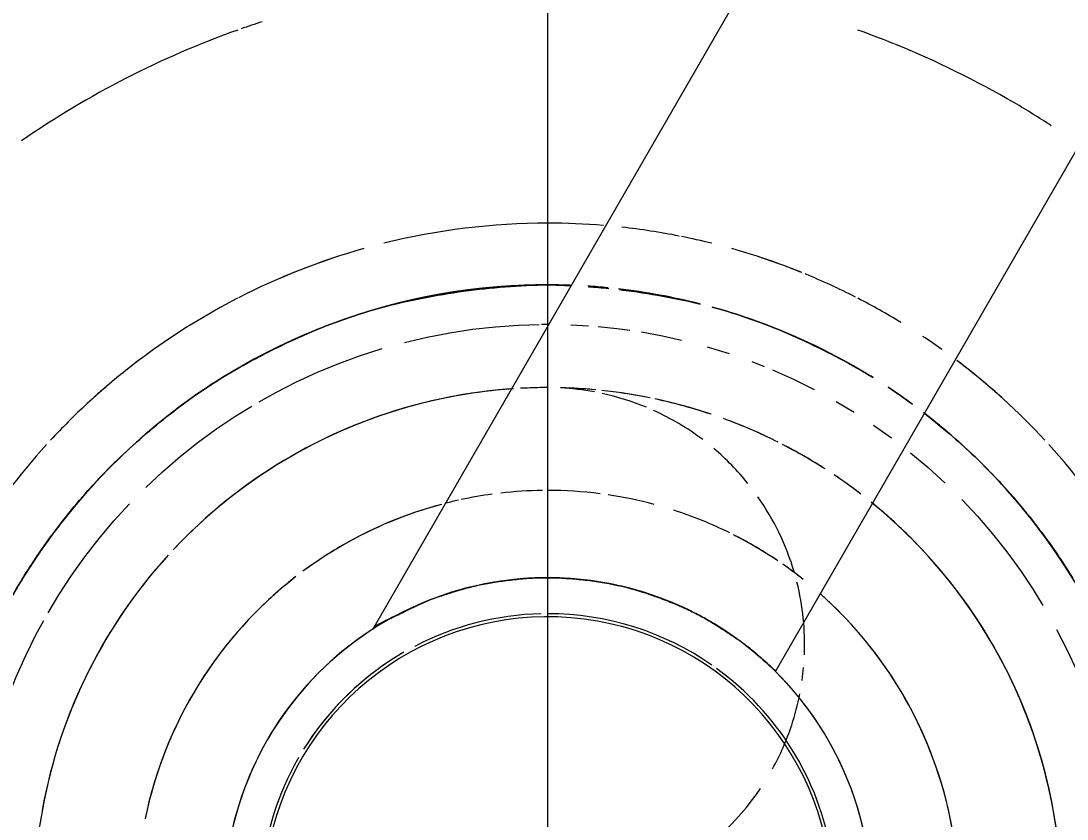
# Model space of a CAD drawing. Header units: metres. Extents: x -24.8 to 3.4, y -2.1 to 25.8.
# Drawn here: x -4.67498 to -4.64952, y 0.502 to 0.52142 of the extents above; entities that cross this region are included whole.
import ezdxf

# ---------------------------------------------------------------- set-up
doc = ezdxf.new("R2010")
doc.units = ezdxf.units.M
for name, color, linetype, lineweight in [('A-ANNO-DIMS', 7, 'Continuous', 5), ('A-ANNO-DIMS-25', 7, 'Continuous', 5), ('P-PIPE', 7, 'Continuous', 5), ('P-PIPE-CNTR', 7, 'Continuous', 5), ('P-SANR-FIXT', 7, 'Continuous', 5)]:
    doc.layers.add(name, color=color, linetype=linetype, lineweight=lineweight)
doc.styles.add('Century Gothic_4', font='GOTHIC.TTF', dxfattribs={"height": 0.025})
doc.dimstyles.new('Setores_1_mm_1', dxfattribs={"dimscale": 0.3048, "dimtxt": 0.02610420674293815, "dimasz": 0.2604166666666666, "dimexe": 0.1968503937007874, "dimexo": 0.1230314960629921, "dimgap": 0.1435367454068242, "dimtad": 1, "dimrnd": 0.01, "dimzin": 0, "dimdsep": 46, "dimtxsty": 'Century Gothic_4', "dimblk1": 'OBLIQUE', "dimblk2": 'OBLIQUE', "dimsah": 1, "dimcen": 0.09, "dimazin": 0, "dimtfac": 1, "dimtdec": 4, "dimtix": 1, "dimtmove": 0, "dimatfit": 3, "dimfxl": 1, "dimtvp": 1, "dimtolj": 1, "dimtzin": 0, "dimarcsym": 2})

# ---------------------------------------------------------------- blocks, each defined once
blk = doc.blocks.new('UT_Ducha higiênica - UT_Ducha higiênica-3628668-BB')
at = {"layer": 'P-SANR-FIXT'}
for p, q in [((-10.97988689044219, 0.5299137748155056), (-10.99333348908562, 0.5066235827755937)), ((-10.98353447897978, 0.5055959661428738), (-10.97209266180808, 0.5254137748155803))]:
    blk.add_line(p, q, dxfattribs=at)
at = {"layer": 'P-SANR-FIXT', "color": 254, "true_color": 0xdfdfdf}
for centre, radius, start, end in [((-10.98907471261541, 0.5), 0.02249999999998167, 108.0000000000058, 109.3709439596063), ((-10.98907471261541, 0.5), 0.02249999999998167, 108.0000000000058, 109.3709439596063), ((-10.98907471261541, 0.5), 0.02249999999998696, 109.5826055172264, 124.6816233857907), ((-10.98907471261541, 0.5), 0.02249999999998494, 109.5826055172281, 124.6816233857856), ((-10.98907471261542, 0.5), 0.01500000000000317, 87.9268678155136, 104.9999999999958), ((-10.98907471261542, 0.5), 0.01499999999999885, 105.5020637589452, 120.0000000000029), ((-10.98907471261542, 0.5), 0.01499999999999687, 120.0651304870118, 133.6210459063679), ((-10.98907471261542, 0.5), 0.01249999999999898, 94.12516387037748, 104.999999999996), ((-10.98907471261542, 0.5), 0.01249999999999957, 90.00000000003485, 92.25423469217533), ((-10.98907471261542, 0.5), 0.01249999999999441, 84.63970986352169, 88.51524306646127), ((-10.98907471261542, 0.5), 0.01249999999999708, 78.50463818761145, 83.64536096420663), ((-10.98907471261542, 0.5), 0.01249999999999806, 75.00000000002065, 77.39263682148852), ((-10.98907471261542, 0.5), 0.01249999999999806, 105.0000000000303, 136.8377638699691), ((-10.98907471261542, 0.5), 0.01249999999999607, 71.46931792698713, 75.00000000000063), ((-10.98907471261542, 0.5), 0.0124999999999983, 63.36088257614445, 69.28959138023866), ((-10.98907471261542, 0.5), 0.01499999999999969, 46.37895409352289, 52.4570949238405), ((-10.98907471261542, 0.5), 0.01250000000000078, 59.9999999999888, 62.34781113138592), ((-10.98907471261542, 0.5), 0.01250000000000017, 57.31698703615686, 59.99999999998773), ((-10.98907471261542, 0.5), 0.01499999999999762, 135.000000000005, 137.9656179446163), ((-10.98907471261542, 0.5), 0.01500000000000022, 42.03438205550108, 45.00000000000038), ((-10.98907471261542, 0.5), 0.01249999999999904, 52.4547155041859, 55.77625808814475), ((-10.98907471261541, 0.5000000000000007), 0.01000000000000001, 97.76802340826951, 102.1477611789377), ((-10.98907471261541, 0.5000000000000007), 0.00999999999999828, 90.73467850655368, 96.56250000014998), ((-10.98907471261541, 0.5000000000000007), 0.01000000000000129, 82.69536533140028, 90), ((-10.98907471261541, 0.5000000000000007), 0.01000000000000162, 75.00000000017148, 81.56250000014903), ((-10.98907471261541, 0.5000000000000007), 0.009999999999999154, 105.0000000001278, 119.9999999999973), ((-10.98907471261541, 0.5000000000000007), 0.0100000000000004, 102.548836247089, 104.3393358432668), ((-10.98907471261542, 0.5), 0.01250000000000061, 45.00000000003028, 50.87077809407849), ((-10.98907471261541, 0.5000000000000007), 0.0100000000000011, 63.71449676145001, 72.14471713422283), ((-10.98907471261541, 0.5000000000000007), 0.01000000000000258, 60.00000000013699, 63.14075880308264), ((-10.98907471261541, 0.5000000000000007), 0.00999999999999715, 55.97797647301086, 59.99999999998874), ((-10.98907471261542, 0.5), 0.0125000000000006, 5.088887490342156e-13, 45.00000000000026), ((-10.98907471261542, 0.5), 0.0124999999999994, 137.6250000000176, 170.7271120676114), ((-10.98907471261541, 0.5000000000000007), 0.009999999999996172, 51.56250000010321, 55.10766666334786), ((-10.98907471261542, 0.5), 0.01499999999999614, 148.3052361673694, 152.7389272376435), ((-10.98907471261535, 0.5), 0.007874580992598437, 90.7786540100533, 118.6628311209616), ((-10.98907471261535, 0.5), 0.007874580992596641, 60.77550495160042, 89.54407680496328), ((-10.98907471261541, 0.5000000000000007), 0.009999999999998937, 15.00000000006768, 48.49130284949626), ((-10.98907471261541, 0.5000000000000007), 0.01000000000000189, 135.0000000000794, 155.9466991410793), ((-10.98907471261535, 0.5), 0.007874580992595987, 120.1427071985491, 149.9999999999971), ((-10.98907471261544, 0.5000000000000092), 0.007000000000000895, 91.34515711357959, 117.5483316309493), ((-10.98907471261544, 0.5000000000000092), 0.00700000000000247, 91.3451571135502, 117.548331630944), ((-10.98907471261544, 0.5000000000000092), 0.006999999999997683, 55.23102716008696, 89.99999999925258), ((-10.98907471261544, 0.5000000000000092), 0.007000000000003235, 55.23102716010988, 89.99999999924528), ((-10.98907471261535, 0.5), 0.007874580992595867, 8.078029001043795e-13, 59.13979484961662), ((-10.98907471261544, 0.5000000000000092), 0.006999999999999484, 120.000000000007, 148.0790607867648), ((-10.98907471261544, 0.5000000000000092), 0.007000000000001192, 120.0000000000011, 134.9999999999949), ((-10.98907471261544, 0.5000000000000092), 0.007000000000000022, 9.496322211354105, 54.05693338717622), ((-10.98907471261544, 0.5000000000000092), 0.00700000000000146, 9.49632221135602, 54.05693338718181), ((-10.98907471261544, 0.5000000000000092), 0.006999999999999484, 135.0000000000016, 148.0790607867648), ((-10.98907471261541, 0.5000000000000007), 0.009999999999999898, 156.5625000000846, 168.4088900845144), ((-10.98907471261535, 0.5), 0.007874580992595968, 150.0000000000037, 180.0000000000002), ((-10.98907471261544, 0.5000000000000092), 0.007000000000000759, 150.314793809861, 174.0569333768611), ((-10.98907471261544, 0.5000000000000092), 0.007000000000001311, 150.3147938098374, 174.0569333768607), ((-10.98907471261541, 0.5000000000000007), 0.009999999999998684, 6.361109362925199e-13, 15.00000000000065)]:
    blk.add_arc(centre, radius, start, end, dxfattribs=at)
at = {"layer": 'P-SANR-FIXT', "color": 7, "true_color": 0xf3f3f3}
for centre, radius, start, end in [((-10.98907471261541, 0.5), 0.02249999999998504, 68.00595701953517, 70.41739448277646), ((-10.98907471261541, 0.5), 0.02249999999998504, 68.00595701953517, 70.41739448277646), ((-10.98907471261541, 0.5), 0.02249999999998582, 59.69764772074165, 67.95227822079664), ((-10.98907471261541, 0.5), 0.02249999999998582, 59.69764772074165, 67.95227822079664), ((-10.98907471261541, 0.5), 0.02249999999998373, 57.006938530361, 59.69490604469366), ((-10.98907471261541, 0.5), 0.02249999999998373, 57.006938530361, 59.69490604469366), ((-10.98907471261542, 0.5), 0.01499999999999777, 84.4204789149562, 86.28793951584841), ((-10.98907471261542, 0.5), 0.01499999999999925, 75.71082009181093, 83.42559610028539), ((-10.98907471261542, 0.5), 0.01499999999999824, 60.00000000000787, 74.32985081807368), ((-10.98907471261542, 0.5), 0.0150000000000013, 58.20966074499123, 59.93486951287679), ((-10.98907471261542, 0.5), 0.01249999999999974, 90.00000000001629, 92.25423469218168), ((-10.98907471261542, 0.5), 0.01250000000000152, 84.63970986352473, 88.51524306644583), ((-10.98907471261542, 0.5), 0.01250000000000142, 78.50463818761546, 83.64536096420889), ((-10.98907471261542, 0.5), 0.01499999999999645, 53.83458269658851, 56.2219857047051), ((-10.98907471261542, 0.5), 0.01249999999999848, 71.4693179269906, 77.39263682148899), ((-10.98907471261542, 0.5), 0.01249999999999993, 63.36088257615504, 69.28959138024882), ((-10.98907471261542, 0.5), 0.01250000000000293, 57.31698703616279, 62.34781113139002), ((-10.98907471261542, 0.5), 0.01250000000000099, 52.45471550419719, 55.7762580881491), ((-10.98907471261541, 0.5000000000000007), 0.009999999999998148, 97.76802340827096, 102.1477611789399), ((-10.98907471261541, 0.5000000000000007), 0.00999999999999938, 90.73467850655358, 96.56250000014926), ((-10.98907471261541, 0.5000000000000007), 0.01000000000000156, 82.69536533142096, 90.00000000000037), ((-10.98907471261541, 0.5000000000000007), 0.01000000000000102, 75.00000000017069, 81.56250000014855), ((-10.98907471261541, 0.5000000000000007), 0.01000000000000363, 102.5488362470853, 104.3393358432626), ((-10.98907471261541, 0.5000000000000007), 0.009999999999998104, 63.71449676144362, 72.14471713421793), ((-10.98907471261541, 0.5000000000000007), 0.009999999999999488, 55.9779764730178, 63.14075880307583), ((-10.98907471261541, 0.5000000000000007), 0.01000000000000207, 119.9999999999902, 126.5625000001607), ((-10.98907471261541, 0.5000000000000007), 0.01000000000000079, 51.56250000013309, 54.05330085892501), ((-10.98907471261541, 0.5000000000000007), 0.009999999999999728, 127.7992635236588, 135.0000000000036), ((-10.98907471261544, 0.5000000000000092), 0.007000000000001602, 150.0000000000034, 150.3147938098585), ((-10.98907471261544, 0.5000000000000092), 0.006999999999996972, 149.999999999998, 150.3147938098532)]:
    blk.add_arc(centre, radius, start, end, dxfattribs=at)
at = {"layer": 'P-SANR-FIXT'}
for centre, radius, start, end in [((-10.98907471261542, 0.5), 0.01500000000000333, 87.92686781553395, 172.2725933896766), ((-10.98907471261542, 0.5), 0.01499999999999524, 359.9999999999991, 52.45709492384233), ((-10.98907471261535, 0.5), 0.007874580992599078, 4.460727940752582e-13, 180)]:
    blk.add_arc(centre, radius, start, end, dxfattribs=at)
at = {"layer": 'P-SANR-FIXT', "color": 253, "true_color": 0xa6a6a6}
for centre, radius, start, end in [((-10.98907471261542, 0.5), 0.01500000000000263, 84.42047891497823, 86.2879395158496), ((-10.98907471261542, 0.5), 0.01500000000000563, 75.7108200918365, 83.42559610030833), ((-10.98907471261542, 0.5), 0.014999999999998, 58.20966074500249, 74.32985081807988), ((-10.98907471261542, 0.5), 0.01249999999999926, 94.12516387037736, 136.837763869966), ((-10.98907471261542, 0.5), 0.01500000000000005, 53.83458269659477, 56.22198570471655), ((-10.98907471261542, 0.5), 0.01499999999999797, 137.9656179446157, 148.3052361673664), ((-10.98907471261542, 0.5), 0.01500000000000095, 31.69476383256602, 42.0343820555026), ((-10.98907471261541, 0.5000000000000007), 0.009999999999999055, 105.0000000001278, 126.5625000001691), ((-10.98907471261542, 0.5), 0.01249999999999929, 359.9999999999996, 50.87077809407534), ((-10.98907471261542, 0.5), 0.01249999999999816, 137.6250000000146, 170.7271120676118), ((-10.98907471261541, 0.5000000000000007), 0.009999999999998222, 127.7992635236632, 168.4088900845188), ((-10.98907471261535, 0.5), 0.007874580992599078, 4.460727940752582e-13, 180), ((-10.98907471261535, 0.5), 0.007874580992599078, 4.460727940752582e-13, 180), ((-10.98907471261541, 0.5000000000000007), 0.01000000000000009, 359.9999999999984, 48.4913028495025), ((-10.98907471261535, 0.5), 0.006924652297967358, 9.186178726684442e-13, 165.3081653416415)]:
    blk.add_arc(centre, radius, start, end, dxfattribs=at)
at = {"layer": 'P-SANR-FIXT', "color": 254, "true_color": 0xdfdfdf}
for points, knots in [([(-10.98907471261541, 0.515), (-10.98976974668233, 0.5149867507995789), (-10.99079736558914, 0.5149090537145415), (-10.99211968311756, 0.5146882959126342), (-10.99276188206833, 0.5145408832751228), (-10.99307808650876, 0.5144558983626107)], [0, 0, 0, 0, 0.07142857142857142, 0.1071428571428571, 0.1428571428571428, 0.1428571428571428, 0.1428571428571428, 0.1428571428571428]), ([(-10.98733151782384, 0.5148828056544353), (-10.9872291468322, 0.51487080422722), (-10.9867913454075, 0.5148154437916738), (-10.98613303535439, 0.5147055404763388), (-10.98558866820931, 0.5145860400898583), (-10.98536917261501, 0.5145323200058007)], [0.06057700342983553, 0.06057700342983553, 0.06057700342983553, 0.06057700342983553, 0.07142857142857142, 0.1071428571428571, 0.1316978131291721, 0.1316978131291721, 0.1316978131291721, 0.1316978131291721]), ([(-11.00184776203179, 0.5078674622030221), (-11.00187177583473, 0.5078285994723998), (-11.00194907766081, 0.5077020765622525), (-11.00202408881789, 0.5075745275977456), (-11.00207494935959, 0.5074858646937537)], [0.6008468059621653, 0.6008468059621653, 0.6008468059621653, 0.6008468059621653, 0.6071428571428571, 0.6212975839545363, 0.6212975839545363, 0.6212975839545363, 0.6212975839545363])]:
    blk.add_open_spline(points, degree=3, knots=knots, dxfattribs=at)
at = {"layer": 'P-SANR-FIXT', "color": 253, "true_color": 0xa6a6a6}
for points, knots in [([(-10.99307808650876, 0.5144558983626107), (-10.99276188206847, 0.5145408832755194), (-10.9921196831175, 0.5146882959124539), (-10.99079736558918, 0.5149090537146497), (-10.98976974668233, 0.5149867507995789), (-10.98907471261541, 0.515)], [0.8571428571428571, 0.8571428571428571, 0.8571428571428571, 0.8571428571428571, 0.8928571428571428, 0.9285714285714286, 1, 1, 1, 1]), ([(-10.99658820158095, 0.512982583855496), (-10.99685259615614, 0.512832120407157), (-10.99736548963262, 0.5125187983794645), (-10.99808906435105, 0.5120015758206784), (-10.99876758399613, 0.5114533182117168), (-10.99940323555393, 0.5108881588117663), (-10.99999381532507, 0.5103022571202782), (-11.00072009146706, 0.5094810922105256), (-11.00133479804129, 0.5086648640429217), (-11.00173555778396, 0.5080490479130578), (-11.00184776203179, 0.5078674622030221)], [0.2857142857142857, 0.2857142857142857, 0.2857142857142857, 0.2857142857142857, 0.3214285714285714, 0.3571428571428571, 0.3928571428571428, 0.4285714285714285, 0.4642857142857143, 0.5, 0.5714285714285714, 0.6008468059621653, 0.6008468059621653, 0.6008468059621653, 0.6008468059621653]), ([(-10.97630164999732, 0.5078674986423136), (-10.97641383154345, 0.508049147013454), (-10.97667260672999, 0.5084470354596173), (-10.97710829627166, 0.5090528205950552), (-10.97761077254975, 0.5096867429519455), (-10.97815564480601, 0.5103021607887681), (-10.9787461803254, 0.5108881846236897), (-10.97933403421713, 0.5114108069823778), (-10.97973248649701, 0.5117362067172876), (-10.97991083160982, 0.511875434084744)], [0.3991531940382201, 0.3991531940382201, 0.3991531940382201, 0.3991531940382201, 0.4285714285714285, 0.4642857142857143, 0.5, 0.5357142857142857, 0.5714285714285714, 0.6071428571428571, 0.6347987131866677, 0.6347987131866677, 0.6347987131866677, 0.6347987131866677]), ([(-11.00207493832573, 0.5074858342381436), (-11.00202407778111, 0.5075744971340915), (-11.00194907073692, 0.5077020574509724), (-11.00187178417787, 0.5078286225010618), (-11.00184777523352, 0.5078674986423268)], [0.3787024160455758, 0.3787024160455758, 0.3787024160455758, 0.3787024160455758, 0.3928571428571428, 0.3991531940372745, 0.3991531940372745, 0.3991531940372745, 0.3991531940372745]), ([(-10.98353447897978, 0.5055959661428772), (-10.98353096591335, 0.5056020509524161), (-10.98355834570413, 0.5056346924585065), (-10.98365807039029, 0.5057251272012268), (-10.9837645681397, 0.5058142938870458), (-10.98389775081739, 0.5059305858484928), (-10.98405682392804, 0.5060720185901013), (-10.9842145061648, 0.506202107151573), (-10.98435690538052, 0.506309773465422), (-10.98447263611916, 0.5063903989623959), (-10.98459595658693, 0.506473071258869), (-10.98476846548495, 0.5065888830361566), (-10.98500065134801, 0.5067391118069118), (-10.98530591605332, 0.5069200845474612), (-10.98563835598953, 0.5070893043309548), (-10.98599638244981, 0.5072464759542671), (-10.98650097100886, 0.5074460882068175), (-10.98716754947373, 0.5076582125925019), (-10.98786432547857, 0.5077875043916815), (-10.98842480997393, 0.5078474528598557), (-10.98883843431949, 0.5078749139908659), (-10.98924433938113, 0.507878871263414), (-10.98964374458141, 0.5078565329428354), (-10.98996810910686, 0.5078228276591584), (-10.99022139812116, 0.5077889769400064), (-10.99043886626577, 0.5077572982910399), (-10.99068156621458, 0.5077130749491048), (-10.99103560767468, 0.507629499777445), (-10.99137375376735, 0.5075293319332943), (-10.99169297879978, 0.5074254544350865), (-10.99199843811361, 0.5073203918845294), (-10.99236176301732, 0.5071506250088986), (-10.99266416331609, 0.5069970035234227), (-10.99287797248181, 0.5068990252463837), (-10.99306298319707, 0.5068145899894995), (-10.993244304714, 0.5067172384511348), (-10.99331600892724, 0.5066538592980515), (-10.99333348908562, 0.5066235827755982)], [0, 0, 0, 0, 0.05555555555555555, 0.08333333333333333, 0.1111111111111111, 0.1388888888888889, 0.1666666666666667, 0.1944444444444444, 0.2083333333333333, 0.2222222222222222, 0.2361111111111111, 0.25, 0.2777777777777778, 0.3055555555555556, 0.3333333333333333, 0.361111111111111, 0.3888888888888888, 0.4444444444444444, 0.5, 0.5277777777777778, 0.5555555555555556, 0.5833333333333334, 0.6111111111111112, 0.6388888888888888, 0.6527777777777777, 0.6666666666666666, 0.6875, 0.7083333333333333, 0.75, 0.7708333333333333, 0.7916666666666666, 0.8333333333333333, 0.875, 0.890625, 0.9166666666666666, 0.9583333333333333, 1, 1, 1, 1])]:
    blk.add_open_spline(points, degree=3, knots=knots, dxfattribs=at)
for points in [[(-10.98907471261541, 0.515), (-10.98888882862144, 0.5149964565560039), (-10.98870365666708, 0.5149901558165589), (-10.98851931138138, 0.5149810881204131)], [(-10.99658820158094, 0.5129825838554961), (-10.99632380703359, 0.5131330473806542), (-10.99577912216857, 0.5134215790338464), (-10.99491773327822, 0.5138245372140178), (-10.99401690975924, 0.5141783864350018), (-10.99339429094906, 0.514370913449702), (-10.99307808650876, 0.5144558983626107)], [(-10.98156122364988, 0.5129825838554815), (-10.98142526111552, 0.5129052093792843), (-10.98129140033753, 0.5128261959951889), (-10.98115959776521, 0.512745315830059)], [(-10.98079156318093, 0.5125109251265738), (-10.98058858580298, 0.5123767042143148), (-10.9803906843428, 0.5122372438984715), (-10.98019779452317, 0.5120940103174851)]]:
    blk.add_open_spline(points, degree=3, dxfattribs=at)
at = {"layer": 'P-SANR-FIXT', "color": 254, "true_color": 0xdfdfdf}
for points in [[(-10.98851931138138, 0.5149810881204244), (-10.98870365666708, 0.514990155816564), (-10.98888882862144, 0.5149964565560039), (-10.98907471261541, 0.515)], [(-10.98808377037233, 0.5149543941936139), (-10.98791890156437, 0.5149422763763428), (-10.98775477754511, 0.5149279057113244), (-10.98759148218199, 0.5149112751299794)], [(-10.99307808650876, 0.5144558983626107), (-10.9933942909492, 0.5143709134500986), (-10.99401690976017, 0.5141783864375612), (-10.99491773327476, 0.5138245372044649), (-10.99577912218149, 0.5134215790694983), (-10.99632380700576, 0.5131330473038349), (-10.99658820158095, 0.512982583855496)], [(-10.98507133872205, 0.5144558983626027), (-10.98475513428162, 0.51437091345009), (-10.98413251547066, 0.5141783864375515), (-10.98323169195606, 0.5138245372044534), (-10.98237030304934, 0.5134215790694853), (-10.98182561822507, 0.5131330473038209), (-10.98156122364988, 0.5129825838554815)], [(-10.98115959781537, 0.5127453156916126), (-10.9812914003789, 0.5128261958809962), (-10.98142526112983, 0.5129052093397808), (-10.98156122364988, 0.5129825838554815)], [(-10.98019779437196, 0.5120940107348431), (-10.98039068405362, 0.5122372446966686), (-10.98058858571825, 0.5123767044481885), (-10.98079156318093, 0.5125109251265738)]]:
    blk.add_open_spline(points, degree=3, dxfattribs=at)
at = {"layer": 'P-SANR-FIXT', "color": 7, "true_color": 0xf3f3f3}
for points in [[(-10.98759148218197, 0.5149112751300107), (-10.9877547775451, 0.5149279057113577), (-10.98791890156436, 0.5149422763763734), (-10.98808377037231, 0.5149543941936396)], [(-10.98156122364988, 0.5129825838554815), (-10.98182561819724, 0.5131330473806401), (-10.98237030306225, 0.5134215790338335), (-10.9832316919526, 0.5138245372140062), (-10.98413251547158, 0.514178386434992), (-10.98475513428177, 0.5143709134496933), (-10.98507133872205, 0.5144558983626027)]]:
    blk.add_open_spline(points, degree=3, dxfattribs=at)
blk.add_open_spline([(-10.98536917261494, 0.5145323200059982), (-10.98558866820923, 0.5145860400900922), (-10.98613303535445, 0.514705540476181), (-10.9867913454075, 0.5148154437916596), (-10.9872291468322, 0.5148708042272384), (-10.98733151782383, 0.514882805654459)], degree=3, knots=[0.8683021868708307, 0.8683021868708307, 0.8683021868708307, 0.8683021868708307, 0.8928571428571428, 0.9285714285714286, 0.9394229965701484, 0.9394229965701484, 0.9394229965701484, 0.9394229965701484], dxfattribs=at)
at = {"layer": 'P-SANR-FIXT'}
for points, knots in [([(-11.00184777523352, 0.5078674986423268), (-11.00173559368739, 0.5080491470134726), (-11.00147681850085, 0.5084470354596402), (-11.00104112895917, 0.5090528205950813), (-11.00053865268108, 0.5096867429519696), (-10.99999378042482, 0.5103021607887906), (-10.99940324490543, 0.5108881846237106), (-10.99876758149041, 0.511453311295427), (-10.99808906502246, 0.5120015776738926), (-10.99736548945272, 0.5125187978828973), (-10.99685259612831, 0.5128321203303379), (-10.99658820158094, 0.5129825838554961)], [0.3991531940372745, 0.3991531940372745, 0.3991531940372745, 0.3991531940372745, 0.4285714285714285, 0.4642857142857143, 0.5, 0.5357142857142857, 0.5714285714285714, 0.6071428571428571, 0.6428571428571428, 0.6785714285714286, 0.7142857142857143, 0.7142857142857143, 0.7142857142857143, 0.7142857142857143]), ([(-10.97991083128138, 0.511875434991315), (-10.97973248575902, 0.5117362087542657), (-10.97933403260321, 0.5114108114371111), (-10.9787461896769, 0.5108881588117454), (-10.97815560990577, 0.5103022571202557), (-10.97742933376377, 0.5094810922105009), (-10.97681462718955, 0.5086648640428961), (-10.97641386744687, 0.5080490479130325), (-10.97630166319905, 0.5078674622029986)], [0.3652012868133322, 0.3652012868133322, 0.3652012868133322, 0.3652012868133322, 0.3928571428571428, 0.4285714285714285, 0.4642857142857143, 0.5, 0.5714285714285714, 0.6008468059617799, 0.6008468059617799, 0.6008468059617799, 0.6008468059617799]), ([(-10.99333348908562, 0.5066235827755982), (-10.99331018220778, 0.5066639514722026), (-10.99322610902693, 0.5067285099901238), (-10.9930538103096, 0.506817254419959), (-10.99293574935131, 0.5068731342132731), (-10.99283818547236, 0.5069169555087566), (-10.99273056296528, 0.5069666922805975), (-10.9925736832165, 0.5070433924381947), (-10.99235680571612, 0.5071516346404247), (-10.99211970592199, 0.5072628887338383), (-10.99192138773876, 0.5073452621781941), (-10.99176936268426, 0.5074000388503342), (-10.9916134234804, 0.5074510966662704), (-10.99139909291442, 0.5075206270938114), (-10.99112079542482, 0.5076046741379087), (-10.99083009570081, 0.5076795453539624), (-10.9905906644723, 0.5077301662768192), (-10.99040780878823, 0.5077617416576645), (-10.99022139565841, 0.5077889984634348), (-10.98996811052873, 0.5078228152326054), (-10.98964374409835, 0.50785653716467), (-10.98924433951056, 0.5078788701323058), (-10.98883843428486, 0.5078749142934642), (-10.98842480998301, 0.5078474527805706), (-10.98786432547333, 0.507787504437499), (-10.98716754947556, 0.5076582125765706), (-10.98650097100864, 0.5074460882087947), (-10.98599638244985, 0.5072464759538948), (-10.98563835598952, 0.5070893043310547), (-10.98530591605332, 0.5069200845474345), (-10.98500065134801, 0.5067391118069192), (-10.98476846548495, 0.5065888830361559), (-10.98459595658693, 0.5064730712588694), (-10.98447263611916, 0.506390398962396), (-10.98435690538052, 0.5063097734654223), (-10.9842145061648, 0.5062021071515731), (-10.98405682392804, 0.5060720185901014), (-10.98389775081739, 0.5059305858484927), (-10.98376456813971, 0.5058142938870457), (-10.98365807039028, 0.5057251272012268), (-10.98355834570414, 0.5056346924585065), (-10.98353096591336, 0.5056020509524161), (-10.98353447897978, 0.5055959661428773)], [0, 0, 0, 0, 0.05555555555555555, 0.08333333333333333, 0.09722222222222221, 0.1111111111111111, 0.125, 0.1388888888888889, 0.1666666666666667, 0.1944444444444444, 0.2083333333333333, 0.2222222222222222, 0.2361111111111111, 0.25, 0.2777777777777778, 0.3055555555555556, 0.3194444444444444, 0.3333333333333333, 0.3472222222222222, 0.361111111111111, 0.3888888888888888, 0.4166666666666666, 0.4444444444444444, 0.4722222222222222, 0.5, 0.5555555555555556, 0.6111111111111112, 0.6388888888888888, 0.6666666666666666, 0.6944444444444444, 0.7222222222222222, 0.75, 0.7638888888888888, 0.7777777777777778, 0.7916666666666667, 0.8055555555555556, 0.8333333333333333, 0.861111111111111, 0.8888888888888888, 0.9166666666666666, 0.9444444444444444, 1, 1, 1, 1])]:
    blk.add_open_spline(points, degree=3, knots=knots, dxfattribs=at)
blk = doc.blocks.new('Joelho 45_90 - Agua Fria_Soldavel - MEP - Tigre - Standard-V61-BB')
at = {"layer": 'P-PIPE', "color": 253, "true_color": 0xa6a6a6}
blk.add_line((-10.9892262900989, 0.5140391817520283), (-10.98907471261541, 0.5140400000000002), dxfattribs=at)
at = {"layer": 'P-PIPE', "color": 254, "true_color": 0xdfdfdf}
for p, q in [((-10.98851326236343, 0.5140287694975195), (-10.98808129851736, 0.5140028205205067)), ((-10.98519467930956, 0.5134932183538837), (-10.98465819810436, 0.5133272652698759)), ((-10.98410718274105, 0.5131313642337741), (-10.98380594837947, 0.5130110473976189)), ((-10.98205517246107, 0.512158200193122), (-10.98162196351842, 0.5118985219198791)), ((-10.98114713228894, 0.5115877120333313), (-10.98070988079444, 0.5112755542532326))]:
    blk.add_line(p, q, dxfattribs=at)
at = {"layer": 'P-PIPE', "color": 253, "true_color": 0xa6a6a6, "flags": 128}
for points in [[(-10.99255909595661, 0.5136007600056598), (-10.99201242348452, 0.5137292190181908), (-10.99146105130172, 0.5138357142090384), (-10.99090586148609, 0.5139200752086099), (-10.99034774222288, 0.5139821670573084), (-10.98978758638388, 0.5140218904214167), (-10.9892864135311, 0.5140373295855839)], [(-10.99609388388491, 0.5121575612657724), (-10.99569216284841, 0.5123826876086645), (-10.99519169416113, 0.5126374102081585), (-10.99468143960827, 0.5128719156471554), (-10.99416221548826, 0.5130858287669794), (-10.99363485244893, 0.5132788073522718), (-10.99310019415864, 0.513450542678461)], [(-10.99885647481465, 0.5100716795162293), (-10.99844589069022, 0.5104547894043919), (-10.99802031467996, 0.5108211738597412), (-10.99758042761468, 0.511170246745311), (-10.99712693321986, 0.5115014496189471), (-10.9966605569898, 0.5118142526267025), (-10.99627649674373, 0.512050142972578)], [(-10.98024645855819, 0.5109171209712633), (-10.97981695182093, 0.5105553524371383), (-10.97940225552605, 0.5101766975908008)], [(-11.00123291280852, 0.5070195401543449), (-11.00097017437404, 0.50745785421881), (-11.00066242464874, 0.5079275803264647), (-11.00033613705611, 0.5083846239967272), (-10.99999183358667, 0.5088282540572178), (-10.99963006505255, 0.5092577607944805), (-10.99925141020621, 0.5096724570893512)], [(-10.97900303309918, 0.509781762199233), (-10.97861992321102, 0.5093711780748127), (-10.97825353875566, 0.5089456020645492), (-10.9779044658701, 0.508505714999274), (-10.97757326299646, 0.508052220604456), (-10.9772604599887, 0.5075858443743879), (-10.97702456964283, 0.50720178412831)], [(-11.00256793096929, 0.5038800333058381), (-11.00240197788529, 0.5044165145110504), (-11.00221470401984, 0.5049459302351826), (-11.00200640897121, 0.5054674335260131), (-11.00177742596702, 0.505980190089526), (-11.00152812133123, 0.5064833796246008), (-11.00133631628734, 0.5068344764024101)], [(-10.97669202500674, 0.5066174502330002), (-10.97643730240725, 0.5061169815457239), (-10.97620279696825, 0.5056067269928629), (-10.97598888384843, 0.5050875028728514), (-10.97579590526313, 0.5045601398335208), (-10.97562416993695, 0.5040254815432329), (-10.97551527746368, 0.5036332396987309)]]:
    blk.add_lwpolyline(points, dxfattribs=at)
at = {"layer": 'P-PIPE', "color": 254, "true_color": 0xdfdfdf, "flags": 128}
for points in [[(-10.9878448958012, 0.5139842784228918), (-10.98739395322507, 0.5139390332473899), (-10.98707929829619, 0.5138946914785405)], [(-10.98679492608082, 0.5138528538452943), (-10.98628539521104, 0.5137601347528923), (-10.9858226400949, 0.5136566537215145)], [(-10.98360727908939, 0.5129316963557997), (-10.98309452252588, 0.5127027133516074), (-10.9825913329908, 0.5124534087158218)]]:
    blk.add_lwpolyline(points, dxfattribs=at)
at = {"layer": 'P-PIPE', "color": 254, "true_color": 0xdfdfdf}
for centre, radius, start, end in [((-10.98907471261541, 0.4999999999999895), 0.01649999999999884, 89.99999999999973, 104.0003950862511), ((-10.98907471261541, 0.4999999999999895), 0.01650000000000043, 85.28833594382675, 90), ((-10.98907471261541, 0.4999999999999895), 0.01649999999999976, 105.7432825880931, 117.1212489150862), ((-10.98907471261541, 0.4999999999999895), 0.01650000000000125, 107.9793196727374, 113.3553371307289), ((-10.98907471261541, 0.4999999999999895), 0.01650000000000383, 117.2170229650348, 134.9999999999881), ((-10.98907471261541, 0.4999999999999895), 0.01650000000000126, 127.1138440064767, 129.0163811524931), ((-10.98907471261541, 0.4999999999999895), 0.01649999999999713, 50.98361884755142, 52.88615599357606), ((-10.98907471261541, 0.4999999999999895), 0.01649999999999896, 42.84962176757622, 52.79056222727782), ((-10.98907471261541, 0.4999999999999895), 0.01649999999999654, 130.0000000000073, 132.0267680595491), ((-10.98907471261541, 0.5000000000000009), 0.01249999999999898, 94.125163870459, 104.999999999996), ((-10.98907471261541, 0.4999999999999895), 0.01649999999999916, 47.97323194044203, 50.00000000000185), ((-10.98907471261541, 0.5000000000000009), 0.01250000000000195, 105.0000000001095, 136.8377638699834), ((-10.98907471261541, 0.4999999999999895), 0.01649999999999698, 134.9999999999999, 137.1503782324772), ((-10.98907471261541, 0.4999999999999895), 0.01650000000000177, 137.6586059219954, 148.1555679040175), ((-10.98907471261541, 0.4999999999999895), 0.01649999999999915, 31.84443209606463, 42.34139407811477), ((-10.98907471261541, 0.5000000000000009), 0.01249999999999578, 0, 50.87077809414261), ((-10.98907471261541, 0.5000000000000009), 0.01250000000000526, 137.6250000000883, 170.7271120676214)]:
    blk.add_arc(centre, radius, start, end, dxfattribs=at)
at = {"layer": 'P-PIPE', "color": 7, "true_color": 0xf3f3f3}
for centre, radius, start, end in [((-10.98907471261541, 0.4999999999999895), 0.01650000000000134, 78.82442787966312, 83.72453315287201), ((-10.98907471261541, 0.4999999999999895), 0.01650000000000078, 75.99960491378096, 78.63636363641022), ((-10.98907471261541, 0.4999999999999895), 0.01649999999999904, 68.06785066648385, 74.25671741191245), ((-10.98907471261541, 0.4999999999999895), 0.01650000000000134, 70.00000000000443, 72.02068032728168), ((-10.98907471261541, 0.4999999999999895), 0.01649999999999651, 68.00669362479634, 69.54527146739123), ((-10.98907471261541, 0.4999999999999895), 0.016500000000001, 63.01798397237652, 67.68091276296722), ((-10.98907471261541, 0.4999999999999895), 0.01650000000000318, 58.61542152178994, 62.78297703500851), ((-10.98907471261541, 0.4999999999999895), 0.01650000000000179, 54.46179505683142, 56.4245891668735), ((-10.98907471261541, 0.5000000000000009), 0.01250000000000044, 90.00000000012216, 92.25423469226305), ((-10.98907471261541, 0.5000000000000009), 0.01249999999999382, 84.63970986360303, 88.51524306655078), ((-10.98907471261541, 0.5000000000000009), 0.01250000000000024, 78.50463818767257, 83.64536096425756), ((-10.98907471261541, 0.5000000000000009), 0.01249999999999846, 71.46931792705816, 77.39263682156327), ((-10.98907471261541, 0.5000000000000009), 0.01249999999999886, 63.36088257622378, 69.28959138030712), ((-10.98907471261541, 0.5000000000000009), 0.01249999999999633, 57.31698703622165, 62.34781113144893), ((-10.98907471261541, 0.5000000000000009), 0.01249999999999647, 52.45471550424853, 55.77625808819728)]:
    blk.add_arc(centre, radius, start, end, dxfattribs=at)
blk = doc.blocks.new('DIMBLOCK38-BB')
at = {"layer": 'A-ANNO-DIMS-25', "lineweight": 25}
for p, q in [((-4.850730334748253, 0.5000000000000007), (-4.890417834748249, 0.5396875000000008)), ((-4.850730334748253, 0.5000000000000007), (-4.811042834748241, 0.4603125000000007)), ((-4.850730334748253, 0.1999999999999954), (-4.890417834748249, 0.2396874999999954)), ((-4.850730334748253, 0.1999999999999954), (-4.811042834748241, 0.1603124999999954))]:
    blk.add_line(p, q, dxfattribs=at)
at = {"layer": 'A-ANNO-DIMS-25'}
for p, q in [((-4.850730334748253, 0.5000000000000007), (-4.910730334748241, 0.5000000000000007)), ((-4.850730334748253, 0.5000000000000007), (-4.850730334748253, 0.1999999999999954)), ((-4.850730334748253, 0.5000000000000007), (-4.69965852914696, 0.5000000000000007)), ((-4.850730334748253, 0.1999999999999953), (-4.910730334748241, 0.1999999999999953)), ((-4.850730334748253, 0.1999999999999953), (-4.832103733991568, 0.1999999999999953))]:
    blk.add_line(p, q, dxfattribs=at)
at = {"layer": 'A-ANNO-DIMS-25', "color": 0, "insert": (-4.92652432704396, 0.2948911190982397), "char_height": 0.025, "width": 0.1322613141642199, "attachment_point": 1, "rotation": 90, "line_spacing_factor": 0.9845015114479526, "style": 'Century Gothic_4'}
blk.add_mtext('0,30 m', dxfattribs=at)
blk = doc.blocks.new('_Oblique')
at = {"color": 0, "linetype": 'ByBlock', "lineweight": -2}
blk.add_line((-0.5, -0.5), (0.5, 0.5), dxfattribs=at)

msp = doc.modelspace()

# ---------------------------------------------------------------- linework, layer by layer
at = {"layer": 'P-PIPE', "color": 254, "true_color": 0xdfefdf}
for centre, radius, start, end in [((-4.662158529146957, 0.5000000000000007), 0.01250000000000271, 95.51791299801805, 119.6513380170125), ((-4.662158529146957, 0.5000000000000007), 0.01250000000000272, 120.9382874775041, 136.6148057258889), ((-4.662158529146957, 0.5000000000000007), 0.01250000000000366, 16.47114317028932, 44.9999999999846), ((-4.662158529146957, 0.5000000000000007), 0.01249999999999881, 138.079509933745, 162.1261045520669), ((-4.662158529146957, 0.5062500000000008), 0.006250000000001469, 351.961524227462, 354.8849603622547), ((-4.662158529146957, 0.5000000000000007), 0.0125000000000022, 164.6513380169324, 169.8176623509099), ((-4.662158529146957, 0.5000000000000007), 0.01250000000000107, 0, 15.34866198313032), ((-4.662158529146957, 0.5062500000000008), 0.006250000000001421, 269.9999999999996, 325.9551695744067)]:
    msp.add_arc(centre, radius, start, end, dxfattribs=at)
at = {"layer": 'P-PIPE', "color": 7, "true_color": 0xf3f9f3}
for centre, radius, start, end in [((-4.662158529146957, 0.5000000000000007), 0.01249999999999984, 93.83736517407107, 95.51791299801928), ((-4.662158529146957, 0.5000000000000007), 0.01250000000000064, 90.00000000012824, 93.02588875270081), ((-4.662158529146957, 0.5062500000000008), 0.006250000000000881, 79.54412928500726, 87.15160262029), ((-4.662158529146957, 0.5062500000000008), 0.006250000000001235, 67.42254297875704, 77.79816236512174), ((-4.662158529146957, 0.5062500000000008), 0.006249999999995717, 52.90619305476362, 65.67440979559994), ((-4.662158529146957, 0.5062500000000008), 0.006249999999998362, 38.81332511417134, 49.73019720700848), ((-4.662158529146957, 0.5062500000000008), 0.006250000000004938, 16.4026908980526, 35.080329811025), ((-4.662158529146957, 0.5000000000000007), 0.01249999999999683, 45.00000000009446, 50.99665001732139), ((-4.662158529146957, 0.5062500000000008), 0.006249999999996189, 357.6922379740198, 14.05101552978222), ((-4.662158529146957, 0.5062500000000008), 0.006249999999995519, 331.0582854122858, 341.7261092137645), ((-4.662158529146957, 0.5000000000000007), 0.01250000000000352, 170.5228154918727, 172.1752945921009)]:
    msp.add_arc(centre, radius, start, end, dxfattribs=at)
at = {"layer": 'P-PIPE', "color": 7, "true_color": 0xfafcfa}
for centre, radius, start, end in [((-4.662158529146957, 0.5000000000000007), 0.01250000000000215, 84.85078015119399, 88.58979325119105), ((-4.662158529146957, 0.5000000000000007), 0.01250000000000032, 78.90570637324747, 83.96073321809206), ((-4.662158529146957, 0.5000000000000007), 0.01250000000000259, 71.8241599971902, 77.9881149772248), ((-4.662158529146957, 0.5000000000000007), 0.01249999999999938, 63.94991553587377, 70.00277542893174), ((-4.662158529146957, 0.5000000000000007), 0.01250000000000384, 58.3723297649325, 62.80850401603912), ((-4.662158529146957, 0.5000000000000007), 0.01250000000000259, 52.60264397357428, 56.10491213021977), ((-4.662158529146957, 0.5062500000000008), 0.006250000000002452, 341.7261092137453, 348.9270654914749)]:
    msp.add_arc(centre, radius, start, end, dxfattribs=at)
at = {"layer": 'P-PIPE-CNTR'}
msp.add_line((-4.662158529146993, 0.474999999999991), (-4.662158529146993, 0.5249999999999909), dxfattribs=at)

# ---------------------------------------------------------------- block references
at = {"layer": 'P-PIPE', "color": 254, "true_color": 0xdfdfdf}
msp.add_blockref('Joelho 45_90 - Agua Fria_Soldavel - MEP - Tigre - Standard-V61-BB', (6.326916183468452, 0), dxfattribs=at)
at = {"layer": 'P-SANR-FIXT', "color": 254, "true_color": 0xdfdfdf}
msp.add_blockref('UT_Ducha higiênica - UT_Ducha higiênica-3628668-BB', (6.326916183468452, 0), dxfattribs=at)

# ---------------------------------------------------------------- dimensions: what is measured, and where the dimension line sits
at = {"layer": 'A-ANNO-DIMS'}
dim = msp.add_linear_dim(base=(-4.850730334748254, 0.1999999999999954), p1=(-4.662158529146964, 0.5000000000000007), p2=(-4.79460373399157, 0.1999999999999953), angle=89.99999999999991, dimstyle='Setores_1_mm_1', override={"dimpost": '<>', "dimfxl": 0.3279355611798342}, dxfattribs=at)
dim.commit()
dim.dimension.update_dxf_attribs({"geometry": 'DIMBLOCK38-BB', "text_midpoint": (-4.907609158774607, 0.3499999999999994)})

doc.saveas('drawing.dxf')
